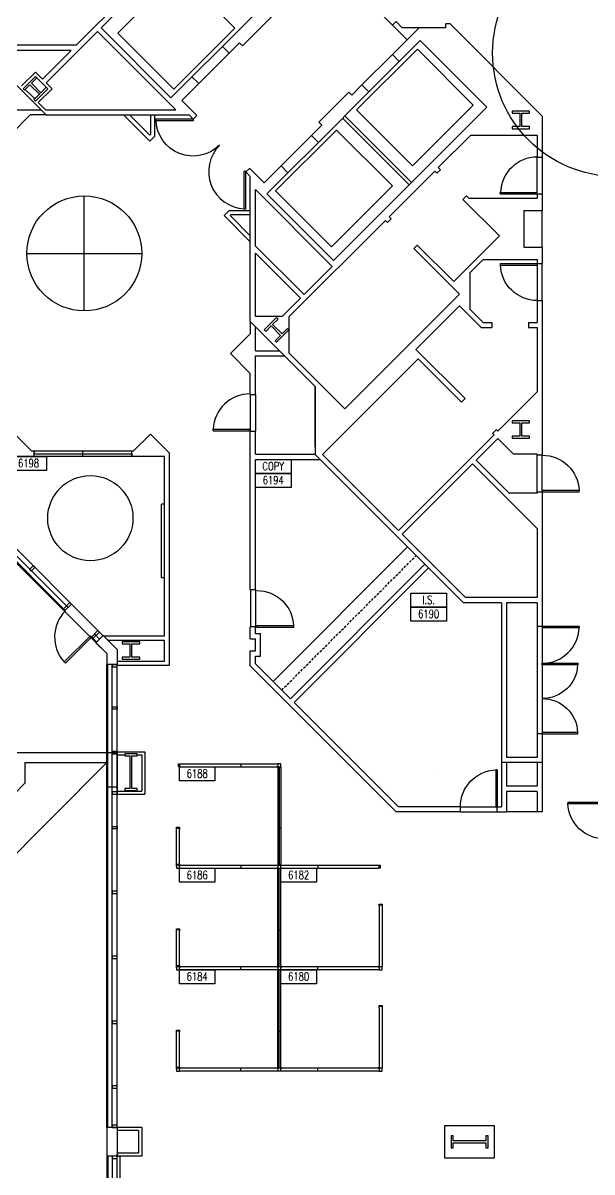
# Model space of a CAD drawing. Header units: millimetres. Extents: x 489553472 to 489553809, y 110504095 to 110504426.
# Drawn here: x 489553679 to 489553734.5, y 110504219.6 to 110504331.7 of the extents above; entities that cross this region are included whole.
import ezdxf
from ezdxf.enums import TextEntityAlignment as Align

# ---------------------------------------------------------------- set-up
doc = ezdxf.new("R2010")
doc.units = ezdxf.units.MM
doc.linetypes.add('HIDDEN', pattern=[0.375, 0.25, -0.125])
for name, color, linetype in [('C-L-NUBER', 30, 'Continuous'), ('E-B-CORE', 30, 'Continuous'), ('E-B-ELEV', 112, 'Continuous'), ('E-B-FURR', 6, 'Continuous'), ('E-B-GLAZ', 72, 'Continuous'), ('E-B-MULL', 8, 'Continuous'), ('E-B-SHEL', 2, 'Continuous'), ('E-C-HEAD', 5, 'Continuous'), ('E-F-CASE', 4, 'Continuous'), ('E-F-DOOR', 3, 'Continuous'), ('E-F-SILL', 8, 'Continuous'), ('E-S-COLM', 8, 'Continuous'), ('IDOORE', 2, 'Continuous'), ('IWALLE', 3, 'Continuous'), ('PANELS_201', 6, 'Continuous'), ('RMNUM', 40, 'Continuous'), ('Y-1', 7, 'Continuous'), ('Y-2', 1, 'Continuous'), ('Z-3', 2, 'Continuous')]:
    doc.layers.add(name, color=color, linetype=linetype)
doc.styles.add('ROMANS', font='romans', dxfattribs={"width": 0.75, "height": 8})

# ---------------------------------------------------------------- blocks, each defined once
blk = doc.blocks.new('DR-36')
for p, q in [((0, 36), (0, 0)), ((0, 36), (1.5, 36)), ((1.5, 36), (1.5, 0)), ((0, 0), (1.5, 0))]:
    blk.add_line(p, q)
blk.add_arc((0, 0), 36, 0, 87.6141)
blk = doc.blocks.new('DOOR')
for p, q in [((23.430248, -26.001126), (23.430248, -62.225809)), ((25.177282, -26.001126), (23.430248, -26.001126)), ((25.177282, -62.225809), (25.177282, -26.001126)), ((23.902282, -62.225809), (25.177282, -62.225809))]:
    blk.add_line(p, q)
blk.add_arc((25.177282, -26.001126), 36.224684, 135, 267.984193)
blk = doc.blocks.new('DR-69P')
for points in [[(1.5, 0), (0, 0), (0, 34.5), (1.5, 34.5)], [(67.5, 0), (69, 0), (69, 34.5), (67.5, 34.5)]]:
    blk.add_lwpolyline(points, close=True)
for centre, start, end in [((0, 0), 0, 87.5104), ((69, 0), 92.4896, 180)]:
    blk.add_arc(centre, 34.5, start, end)
blk = doc.blocks.new('RMNUM')
at = {"layer": 'RMNUM'}
blk.add_lwpolyline([(-16.33354, 6.674702), (18.388073, 6.674702), (18.388073, -6.982766), (-16.33354, -6.982766), (-16.33354, 6.674702)], dxfattribs=at)
at = {"layer": 'RMNUM', "style": 'ROMANS', "width": 0.75}
blk.add_attdef('NUMBER', text='', height=8, dxfattribs=at).set_placement((1.027267, 0.114097), align=Align.MIDDLE_CENTER)

msp = doc.modelspace()

# ---------------------------------------------------------------- linework, layer by layer
msp.add_line((489553718.9670796, 110504258.5023449), (489553718.9670796, 110504258.5023449))
at = {"layer": 'C-L-NUBER'}
msp.add_line((489553637.0485221, 110504209.3123077), (489553687.1561564, 110504259.5370992), dxfattribs=at)
at = {"layer": 'E-B-CORE'}
for p, q in [((489553686.5847367, 110504331.24193), (489553696.5335937, 110504341.1907871)), ((489553684.1727991, 110504329.5370992), (489553693.0666749, 110504338.4309751)), ((489553698.426049, 110504329.4360814), (489553703.3571742, 110504334.3672066)), ((489553700.3794315, 110504329.4802756), (489553703.31298, 110504332.4138241)), ((489553681.2245594, 110504325.8817528), (489553686.2311833, 110504330.8883766)), ((489553686.2311833, 110504330.8883766), (489553693.8824607, 110504323.2370992)), ((489553686.5847367, 110504331.24193), (489553693.4083171, 110504324.4183496)), ((489553715.0233436, 110504328.6407342), (489553717.6197085, 110504331.2370992)), ((489553715.0235799, 110504331.4913934), (489553715.3771333, 110504331.8449468)), ((489553716.4489487, 110504330.0663395), (489553715.0235799, 110504331.4913934)), ((489553715.9852958, 110504331.2370992), (489553715.3771333, 110504331.8449468)), ((489553720.2499852, 110504331.2370992), (489553715.9852958, 110504331.2370992)), ((489553720.2499852, 110504331.2370992), (489553720.2499852, 110504331.6370992)), ((489553720.6499852, 110504331.6370992), (489553720.2499852, 110504331.6370992)), ((489553729.6561564, 110504322.630928), (489553720.6499852, 110504331.6370992)), ((489553699.0978004, 110504328.76433), (489553700.0965887, 110504329.7631183)), ((489553700.0965887, 110504329.7631183), (489553700.3794315, 110504329.4802756)), ((489553715.6950949, 110504327.9689828), (489553717.7436092, 110504330.017497)), ((489553724.2489916, 110504323.5121146), (489553717.7436092, 110504330.017497)), ((489553684.1727991, 110504329.5370992), (489553668.2671736, 110504329.5370992)), ((489553674.9260294, 110504329.0370992), (489553681.2178559, 110504322.7370992)), ((489553683.6727991, 110504329.0370992), (489553675.3872887, 110504329.0370992)), ((489553680.870547, 110504326.2348471), (489553683.6727991, 110504329.0370992)), ((489553698.426049, 110504329.4360814), (489553699.0978004, 110504328.76433)), ((489553715.0233436, 110504328.6407342), (489553715.376897, 110504328.9942876)), ((489553715.6950949, 110504327.9689828), (489553715.0233436, 110504328.6407342)), ((489553680.1802319, 110504326.9260591), (489553678.8379109, 110504325.5819943)), ((489553680.180186, 110504326.926105), (489553680.8714642, 110504326.2339288)), ((489553680.180186, 110504326.5015653), (489553681.3821757, 110504325.299392)), ((489553680.2508967, 110504326.572276), (489553680.2508967, 110504326.572276)), ((489553693.4083171, 110504324.4183496), (489553695.4562005, 110504326.4662329)), ((489553693.4083171, 110504324.4183496), (489553695.4562005, 110504326.4662329)), ((489553695.4562005, 110504326.4662329), (489553696.1279519, 110504325.7944815)), ((489553695.4562005, 110504326.4662329), (489553696.1279519, 110504325.7944815)), ((489553679.1904943, 110504325.2290309), (489553679.8809081, 110504324.5381015)), ((489553681.8063937, 110504325.2991626), (489553680.4618709, 110504323.956384)), ((489553681.2245594, 110504325.8817528), (489553681.8064396, 110504325.2991166)), ((489553694.4839287, 110504324.1504582), (489553696.1279519, 110504325.7944815)), ((489553695.1291636, 110504324.7956932), (489553696.1279519, 110504325.7944815)), ((489553711.0547068, 110504324.6720974), (489553712.053495, 110504325.6708857)), ((489553712.7252465, 110504324.9991343), (489553712.053495, 110504325.6708857)), ((489553679.8809081, 110504324.5381015), (489553680.109327, 110504324.3093859)), ((489553694.4839287, 110504324.1504582), (489553695.9399334, 110504322.6830759)), ((489553707.7941213, 110504320.0680091), (489553712.7252465, 110504324.9991343)), ((489553707.8383155, 110504322.0213916), (489553710.771864, 110504324.9549401)), ((489553711.0547068, 110504324.6720974), (489553710.771864, 110504324.9549401)), ((489553680.4618709, 110504323.956384), (489553681.1802225, 110504323.2370992)), ((489553681.1802225, 110504323.2370992), (489553693.8824607, 110504323.2370992)), ((489553709.2817718, 110504308.5448948), (489553724.2489916, 110504323.5121146)), ((489553681.2178559, 110504322.7370992), (489553695.184111, 110504322.7370992)), ((489553691.3381137, 110504320.1915148), (489553688.7925293, 110504322.7370992)), ((489553691.3381137, 110504320.1915148), (489553688.7925293, 110504322.7370992)), ((489553691.3381137, 110504320.7572002), (489553689.3582147, 110504322.7370992)), ((489553691.4330885, 110504320.852175), (489553691.4330885, 110504322.7370992)), ((489553691.8330885, 110504320.6864895), (489553691.8330885, 110504322.7370992)), ((489553695.184111, 110504322.7370992), (489553695.58638, 110504322.3295225)), ((489553695.58638, 110504322.3295225), (489553695.9399334, 110504322.6830759)), ((489553708.1211582, 110504321.7385488), (489553707.8383155, 110504322.0213916)), ((489553729.6561564, 110504322.630928), (489553729.6561564, 110504318.6318214)), ((489553691.4330885, 110504320.852175), (489553691.3381137, 110504320.7572002)), ((489553691.8330885, 110504320.6864895), (489553691.3381137, 110504320.1915148)), ((489553707.1223699, 110504320.7397605), (489553708.1211582, 110504321.7385488)), ((489553707.7941213, 110504320.0680091), (489553707.1223699, 110504320.7397605)), ((489553719.5053988, 110504317.6132969), (489553722.6695077, 110504320.7774058)), ((489553722.6695077, 110504320.7774058), (489553729.1561564, 110504320.7774058)), ((489553729.1561564, 110504320.7774058), (489553729.1561564, 110504318.6318214)), ((489553729.1561564, 110504318.6318214), (489553729.6561564, 110504318.6318214)), ((489553700.7163589, 110504317.1772784), (489553701.0699123, 110504317.5308318)), ((489553702.5084981, 110504316.1258888), (489553701.0628318, 110504317.540071)), ((489553702.5084981, 110504316.1258888), (489553704.1525214, 110504317.769912)), ((489553703.1537331, 110504316.7711237), (489553704.1525214, 110504317.769912)), ((489553704.8242728, 110504317.0981606), (489553704.1525214, 110504317.769912)), ((489553704.8242728, 110504317.0981606), (489553704.1525214, 110504317.769912)), ((489553719.3639774, 110504317.0476114), (489553719.7175308, 110504317.4011648)), ((489553719.7175308, 110504317.4011648), (489553719.5053988, 110504317.6132969)), ((489553701.1561564, 110504316.7493295), (489553700.7131919, 110504317.182647)), ((489553701.1561564, 110504310.9391575), (489553701.1561564, 110504316.7493295)), ((489553702.7763895, 110504315.0502772), (489553704.8242728, 110504317.0981606)), ((489553702.7763895, 110504315.0502772), (489553704.8242728, 110504317.0981606)), ((489553714.6970727, 110504312.8049708), (489553719.1518454, 110504317.2597435)), ((489553719.3639774, 110504317.0476114), (489553719.1518454, 110504317.2597435)), ((489553701.6561564, 110504309.9479709), (489553701.6561564, 110504315.4628388)), ((489553709.1532876, 110504307.9662729), (489553701.6561564, 110504315.4628388)), ((489553709.2817718, 110504308.5448948), (489553702.7763895, 110504315.0502772)), ((489553721.9095619, 110504314.502027), (489553722.2631153, 110504314.8555804)), ((489553725.478548, 110504310.9330407), (489553721.9095619, 110504314.502027)), ((489553722.4868743, 110504314.6318214), (489553722.2631153, 110504314.8555804)), ((489553722.4868743, 110504314.6318214), (489553729.1561564, 110504314.6318214)), ((489553729.1561564, 110504315.0318214), (489553729.6561564, 110504315.0318214)), ((489553729.1561564, 110504315.0318214), (489553729.1561564, 110504314.6318214)), ((489553729.6561564, 110504315.0318214), (489553729.6561564, 110504313.4318214)), ((489553699.1055467, 110504313.4140313), (489553698.610572, 110504312.9190565)), ((489553701.1561564, 110504310.3734721), (489553698.610572, 110504312.9190565)), ((489553701.1561564, 110504310.3734721), (489553698.610572, 110504312.9190565)), ((489553699.1055467, 110504313.4140313), (489553701.1561564, 110504313.4140313)), ((489553699.2712322, 110504313.0140313), (489553699.1762574, 110504312.9190565)), ((489553701.1561564, 110504310.9391575), (489553699.1762574, 110504312.9190565)), ((489553699.2712322, 110504313.0140313), (489553701.1561564, 110504313.0140313)), ((489553727.8561563, 110504313.4318214), (489553727.8561563, 110504309.8318214)), ((489553727.8561563, 110504313.4318214), (489553729.6561564, 110504313.4318214)), ((489553701.1561564, 110504302.5870992), (489553701.1561564, 110504312.5093962)), ((489553704.9632632, 110504303.0711612), (489553714.3435193, 110504312.4514174)), ((489553714.5556513, 110504312.2392853), (489553714.3435193, 110504312.4514174)), ((489553714.5556513, 110504312.2392853), (489553714.9092047, 110504312.5928387)), ((489553714.9092047, 110504312.5928387), (489553714.6970727, 110504312.8049708)), ((489553725.478548, 110504310.9330407), (489553721.0237753, 110504306.478268)), ((489553701.1561564, 110504309.6823782), (489553701.1561564, 110504310.3734721)), ((489553706.395571, 110504305.2085563), (489553701.6561564, 110504309.9479709)), ((489553717.1012357, 110504309.6937009), (489553717.454789, 110504310.0472543)), ((489553721.5560085, 110504305.2389282), (489553717.1012357, 110504309.6937009)), ((489553721.0237753, 110504306.478268), (489553717.454789, 110504310.0472543)), ((489553727.8561563, 110504309.8318214), (489553729.6561564, 110504309.8318214)), ((489553729.6561564, 110504309.8318214), (489553729.6561564, 110504308.2318214)), ((489553701.1561564, 110504302.5870992), (489553701.1561564, 110504308.9752714)), ((489553706.0420177, 110504304.8550029), (489553701.6561564, 110504309.2408642)), ((489553701.6561564, 110504303.0711612), (489553701.6561564, 110504309.2408642)), ((489553723.8844356, 110504308.6318214), (489553722.6116434, 110504307.3590292)), ((489553723.8844356, 110504308.6318214), (489553729.1561564, 110504308.6318214)), ((489553729.1561564, 110504308.6318214), (489553729.1561564, 110504308.2318214)), ((489553706.395571, 110504305.2085563), (489553709.1532876, 110504307.9662729)), ((489553722.6116434, 110504303.7590292), (489553722.6116434, 110504307.3590292)), ((489553729.1561564, 110504308.2318214), (489553729.6561564, 110504308.2318214)), ((489553710.3837213, 110504294.0666411), (489553721.5560085, 110504305.2389282)), ((489553704.258176, 110504303.0711612), (489553706.0420177, 110504304.8550029)), ((489553717.3133678, 110504299.8649167), (489553721.5560085, 110504304.1075573)), ((489553723.6773288, 110504301.986237), (489553721.5560085, 110504304.1075573)), ((489553729.1561564, 110504304.6318214), (489553729.6561564, 110504304.6318214)), ((489553729.1561564, 110504304.6318214), (489553729.1561564, 110504302.486237)), ((489553729.6561564, 110504304.6318214), (489553729.6561564, 110504289.5370992)), ((489553704.258176, 110504303.0711612), (489553701.6561564, 110504303.0711612)), ((489553704.9632632, 110504299.4870992), (489553704.9632632, 110504303.0711612)), ((489553723.8844356, 110504302.486237), (489553722.6116434, 110504303.7590292)), ((489553707.4845835, 110504296.2586721), (489553701.1561564, 110504302.5870992)), ((489553723.6773288, 110504301.986237), (489553724.720296, 110504301.986237)), ((489553723.8844356, 110504302.486237), (489553724.720296, 110504302.486237)), ((489553724.720296, 110504302.486237), (489553724.720296, 110504301.986237)), ((489553728.320296, 110504302.486237), (489553728.320296, 110504301.986237)), ((489553728.320296, 110504302.486237), (489553729.1561564, 110504302.486237)), ((489553728.320296, 110504301.986237), (489553729.1561564, 110504301.986237)), ((489553729.1561564, 110504301.986237), (489553729.1561564, 110504295.727092)), ((489553710.3837213, 110504294.0666411), (489553704.9632632, 110504299.4870992)), ((489553722.1216938, 110504295.0565905), (489553717.3133678, 110504299.8649167)), ((489553708.1916903, 110504289.6118683), (489553717.5254998, 110504298.9456778)), ((489553721.7681405, 110504294.7030372), (489553717.5254998, 110504298.9456778)), ((489553707.4845835, 110504290.3189751), (489553707.4845835, 110504296.2586721)), ((489553707.4845835, 110504296.2586721), (489553707.4845835, 110504289.6118683)), ((489553721.7681405, 110504294.7030372), (489553722.1216938, 110504295.0565905)), ((489553725.3036743, 110504291.87461), (489553729.1561564, 110504295.727092)), ((489553715.6163115, 110504282.1872471), (489553724.950121, 110504291.5210566)), ((489553724.8086997, 110504291.662478), (489553725.1622531, 110504292.0160314)), ((489553724.950121, 110504291.5210566), (489553724.8086997, 110504291.662478)), ((489553725.3036743, 110504291.87461), (489553725.1622531, 110504292.0160314)), ((489553723.193393, 110504289.0572219), (489553725.3147134, 110504291.1785422)), ((489553725.3147134, 110504291.1785422), (489553726.8561563, 110504289.6370992)), ((489553721.9593527, 110504275.1370992), (489553707.4845835, 110504289.6118683)), ((489553715.6163115, 110504282.1872471), (489553708.1916903, 110504289.6118683)), ((489553729.1561564, 110504289.6370992), (489553726.8561563, 110504289.6370992)), ((489553729.1561564, 110504289.6370992), (489553729.1561564, 110504289.5370992)), ((489553729.6561564, 110504289.5370992), (489553729.1561564, 110504289.5370992)), ((489553715.9698648, 110504281.8336937), (489553722.8398396, 110504288.7036685)), ((489553722.8398396, 110504288.7036685), (489553729.1561564, 110504282.3873517)), ((489553723.193393, 110504289.0572219), (489553726.4135157, 110504285.8370992)), ((489553729.1561564, 110504285.9370992), (489553729.1561564, 110504285.8370992)), ((489553729.6561564, 110504285.9370992), (489553729.1561564, 110504285.9370992)), ((489553729.6561564, 110504285.9370992), (489553729.6561564, 110504272.8370992)), ((489553729.1561564, 110504285.8370992), (489553726.4135157, 110504285.8370992)), ((489553722.1664594, 110504275.6370992), (489553715.9698648, 110504281.8336937)), ((489553729.1561564, 110504282.3873517), (489553729.1561564, 110504275.6370992)), ((489553725.6561564, 110504275.1370992), (489553721.9593527, 110504275.1370992)), ((489553729.1561564, 110504275.6370992), (489553722.1664594, 110504275.6370992)), ((489553725.6561564, 110504275.1370992), (489553725.6561564, 110504259.5370992)), ((489553726.1561564, 110504275.1370992), (489553726.1561564, 110504260.0370992)), ((489553729.1561564, 110504275.1370992), (489553726.1561564, 110504275.1370992)), ((489553729.1561564, 110504275.1370992), (489553729.1561564, 110504272.8370992)), ((489553729.6561564, 110504272.8370992), (489553729.1561564, 110504272.8370992)), ((489553729.1561564, 110504262.3370992), (489553729.1561564, 110504260.0370992)), ((489553729.6561564, 110504262.3370992), (489553729.1561564, 110504262.3370992)), ((489553729.6561564, 110504262.3370992), (489553729.6561564, 110504259.5370992)), ((489553729.6561564, 110504259.5370992), (489553725.6561564, 110504259.5370992)), ((489553729.1561564, 110504260.0370992), (489553726.1561564, 110504260.0370992))]:
    msp.add_line(p, q, dxfattribs=at)
at = {"layer": 'E-B-ELEV'}
for p, q in [((489553710.1536179, 110504322.4275057), (489553716.6590003, 110504315.9221233)), ((489553710.3657499, 110504322.6396377), (489553716.8711323, 110504316.1342553))]:
    msp.add_line(p, q, dxfattribs=at)
for points in [[(489553688.2345105, 110504330.723527), (489553694.1742074, 110504336.6632239), (489553699.6308568, 110504331.2065747), (489553693.6911598, 110504325.2668777)], [(489553716.9777188, 110504317.7726226), (489553711.5210695, 110504323.2292719), (489553717.4607665, 110504329.1689688), (489553722.9174157, 110504323.7123196)], [(489553709.0815669, 110504309.8764707), (489553715.0212638, 110504315.8161676), (489553709.5646146, 110504321.2728169), (489553703.6249176, 110504315.3331199)]]:
    msp.add_lwpolyline(points, close=True, dxfattribs=at)
at = {"layer": 'E-B-FURR'}
for p, q in [((489553678.0867013, 110504323.2447779), (489553680.7108358, 110504323.2447779)), ((489553677.8063452, 110504320.875823), (489553679.6752993, 110504322.7447772)), ((489553681.2101879, 110504322.7447772), (489553679.6752993, 110504322.7447772)), ((489553650.2943745, 110504308.4234052), (489553686.7734189, 110504271.9443608)), ((489553701.1561564, 110504302.5870992), (489553701.1561564, 110504301.3749633)), ((489553701.6561564, 110504299.7286615), (489553701.6561564, 110504302.0870992)), ((489553699.2316806, 110504299.4504876), (489553701.1561564, 110504301.3749633)), ((489553701.1561564, 110504297.5260118), (489553699.2316806, 110504299.4504876)), ((489553701.6561564, 110504299.7286615), (489553704.0145941, 110504299.7286615)), ((489553701.6561564, 110504295.4748685), (489553701.6561564, 110504299.2286615)), ((489553701.6561564, 110504299.2286615), (489553704.5145941, 110504299.2286615)), ((489553701.1561564, 110504295.4748685), (489553701.1561564, 110504297.5260118)), ((489553701.1262568, 110504295.4748685), (489553701.6561564, 110504295.4748685)), ((489553679.8297559, 110504289.9249492), (489553678.1272669, 110504291.6213786)), ((489553679.6421691, 110504290.1118683), (489553678.1272669, 110504291.6213786)), ((489553689.7374297, 110504289.9249492), (489553691.4109578, 110504291.5984773)), ((489553693.2781118, 110504289.7313232), (489553691.4109578, 110504291.5984773)), ((489553701.1262568, 110504291.8748685), (489553701.6561564, 110504291.8748685)), ((489553701.1561564, 110504276.3978022), (489553701.1561564, 110504291.8748685)), ((489553701.6561564, 110504289.6286615), (489553701.6561564, 110504291.8748685)), ((489553692.7781118, 110504289.4249492), (489553677.7781118, 110504289.4249492)), ((489553689.7374297, 110504289.9249492), (489553679.8297559, 110504289.9249492)), ((489553692.7781118, 110504271.8970748), (489553692.7781118, 110504289.4249492)), ((489553693.2781118, 110504269.0391695), (489553693.2781118, 110504289.7313232)), ((489553701.6561564, 110504289.6286615), (489553707.5153354, 110504289.6286615)), ((489553701.6561564, 110504276.3978022), (489553701.6561564, 110504289.1286615)), ((489553701.6561564, 110504289.1286615), (489553707.9677904, 110504289.1286615)), ((489553692.4781117, 110504277.5707764), (489553692.4781117, 110504284.7707764)), ((489553692.7781118, 110504284.7707764), (489553692.4781117, 110504284.7707764)), ((489553705.0728706, 110504265.768211), (489553718.2005558, 110504278.8958961)), ((489553705.426424, 110504265.4146576), (489553718.5541092, 110504278.5423427)), ((489553692.7781118, 110504277.5707764), (489553692.4781117, 110504277.5707764)), ((489553701.6769679, 110504276.3978022), (489553701.1561564, 110504276.3978022)), ((489553701.1561564, 110504271.633935), (489553701.1561564, 110504272.7978022)), ((489553701.6769679, 110504272.7978022), (489553701.1561564, 110504272.7978022)), ((489553701.6561564, 110504272.133935), (489553701.6561564, 110504272.7978022)), ((489553686.8504153, 110504271.8970748), (489553692.7781118, 110504271.8970748)), ((489553687.2501458, 110504271.4970748), (489553692.7781118, 110504271.4970748)), ((489553692.7781118, 110504269.4391695), (489553692.7781118, 110504271.4970748)), ((489553701.1442943, 110504271.633935), (489553701.6561564, 110504271.633935)), ((489553701.6561564, 110504272.133935), (489553702.1561564, 110504272.133935)), ((489553701.6561564, 110504270.433935), (489553701.6561564, 110504271.633935)), ((489553702.1561564, 110504269.933935), (489553702.1561564, 110504272.133935)), ((489553701.1442943, 110504270.433935), (489553701.6561564, 110504270.433935)), ((489553701.1561564, 110504268.9788743), (489553701.1561564, 110504270.433935)), ((489553688.1561564, 110504269.4391695), (489553692.7781118, 110504269.4391695)), ((489553701.6561564, 110504269.1859811), (489553701.6561564, 110504269.933935)), ((489553701.6561564, 110504269.933935), (489553702.1561564, 110504269.933935)), ((489553705.0728706, 110504265.768211), (489553701.6561564, 110504269.1849252)), ((489553688.1561564, 110504269.0391695), (489553693.2781118, 110504269.0391695)), ((489553688.1561564, 110504223.9370992), (489553688.1561564, 110504268.8735)), ((489553715.3968756, 110504254.7370992), (489553701.1561564, 110504268.9778184)), ((489553715.6039824, 110504255.2370992), (489553705.426424, 110504265.4146576)), ((489553688.1561564, 110504260.6075348), (489553690.8561563, 110504260.6075348)), ((489553688.1561564, 110504260.6075348), (489553688.1561564, 110504260.3075348)), ((489553688.1561564, 110504260.3075348), (489553688.9061564, 110504260.3075348)), ((489553690.1061563, 110504260.3075348), (489553690.5561564, 110504260.3075348)), ((489553690.5561564, 110504260.3075348), (489553690.5561564, 110504256.7666636)), ((489553690.8561563, 110504260.6075348), (489553690.8561563, 110504256.4666636)), ((489553725.6561564, 110504259.5370992), (489553725.6561564, 110504255.2370992)), ((489553726.1561564, 110504259.5370992), (489553726.1561564, 110504257.2370992)), ((489553729.1561564, 110504259.5370992), (489553729.1561564, 110504257.2370992)), ((489553729.6561564, 110504259.5370992), (489553729.6561564, 110504254.7370992)), ((489553688.1561564, 110504256.7666636), (489553690.5561564, 110504256.7666636)), ((489553688.1561564, 110504256.7666636), (489553688.1561564, 110504256.4666636)), ((489553729.1561564, 110504257.2370992), (489553726.1561564, 110504257.2370992)), ((489553688.1561564, 110504256.4666636), (489553690.8561563, 110504256.4666636)), ((489553729.1561564, 110504256.7370992), (489553726.1561564, 110504256.7370992)), ((489553726.1561564, 110504256.7370992), (489553726.1561564, 110504254.7370992)), ((489553729.1561564, 110504256.7370992), (489553729.1561564, 110504254.7370992)), ((489553721.6561564, 110504254.7370992), (489553715.3968756, 110504254.7370992)), ((489553721.6561564, 110504255.2370992), (489553715.6039824, 110504255.2370992)), ((489553721.6561564, 110504254.7370992), (489553721.6561564, 110504255.2370992)), ((489553725.2561564, 110504255.2370992), (489553725.6561564, 110504255.2370992)), ((489553725.2561564, 110504254.7370992), (489553725.2561564, 110504255.2370992)), ((489553725.2561564, 110504254.7370992), (489553726.1561564, 110504254.7370992)), ((489553729.6561564, 110504254.7370992), (489553729.1561564, 110504254.7370992)), ((489553690.5561564, 110504223.9370992), (489553688.1561564, 110504223.9370992)), ((489553690.2561564, 110504223.6370992), (489553688.1561564, 110504223.6370992)), ((489553690.2561564, 110504223.6370992), (489553690.2561564, 110504221.4370992)), ((489553690.5561564, 110504223.9370992), (489553690.5561564, 110504221.1370992)), ((489553690.2561564, 110504221.4370992), (489553688.1561564, 110504221.4370992)), ((489553690.5561564, 110504221.1370992), (489553688.1561564, 110504221.1370992))]:
    msp.add_line(p, q, dxfattribs=at)
msp.add_lwpolyline([(489553724.9561564, 110504224.1370992), (489553724.9561564, 110504220.9370992), (489553720.1561564, 110504220.9370992), (489553720.1561564, 110504224.1370992)], close=True, dxfattribs=at)
at = {"layer": 'E-B-GLAZ'}
for p, q in [((489553683.3733665, 110504274.6630349), (489553652.9909255, 110504305.0454758)), ((489553683.0193592, 110504274.3099354), (489553652.6376558, 110504304.6916388)), ((489553683.0901606, 110504274.3805553), (489553652.7083097, 110504304.7624062)), ((489553684.8183349, 110504289.4249492), (489553684.8183349, 110504289.9249492)), ((489553683.5430267, 110504275.174753), (489553682.8310882, 110504274.4616713)), ((489553683.7021304, 110504275.0156493), (489553682.9895759, 110504274.3031835)), ((489553686.2805275, 110504272.4372522), (489553685.573988, 110504271.7295781)), ((489553687.1561564, 110504270.1731382), (489553685.5884082, 110504271.7408863)), ((489553686.1584831, 110504271.3122328), (489553685.6592097, 110504271.8115062)), ((489553686.4396265, 110504272.2781532), (489553685.7324756, 110504271.5710904)), ((489553686.4400774, 110504271.596324), (489553685.9424155, 110504272.0939858)), ((489553687.1561564, 110504223.9370992), (489553687.1561564, 110504269.1006529)), ((489553687.2561564, 110504223.9370992), (489553687.2561564, 110504269.1006529)), ((489553687.6561564, 110504223.9370992), (489553687.6561564, 110504269.1006529)), ((489553687.1561564, 110504221.1370992), (489553687.1561564, 110504211.5370992)), ((489553687.2561564, 110504221.1370992), (489553687.2561564, 110504211.5370992)), ((489553687.6561564, 110504221.1370992), (489553687.6561564, 110504211.5370992))]:
    msp.add_line(p, q, dxfattribs=at)
msp.add_lwpolyline([(489553680.06022, 110504289.4322329), (489553680.06022, 110504289.9322329), (489553680.06022, 110504289.6683682), (489553689.5764499, 110504289.6683682), (489553689.5764499, 110504289.4322329), (489553689.5764499, 110504289.9322329)], dxfattribs=at)
at = {"layer": 'E-B-MULL'}
for points in [[(489553679.6124265, 110504278.3977808), (489553679.9659799, 110504278.7513342), (489553680.1250789, 110504278.5922352), (489553679.7715255, 110504278.2386818)], [(489553687.6561564, 110504268.8735), (489553688.1561564, 110504268.8735), (489553688.1561564, 110504269.0985), (489553687.6561564, 110504269.0985)], [(489553687.6561564, 110504264.9952084), (489553688.1561564, 110504264.9952084), (489553688.1561564, 110504264.7702084), (489553687.6561564, 110504264.7702084)], [(489553687.6561564, 110504260.3851451), (489553688.1561564, 110504260.3851451), (489553688.1561564, 110504260.6101451), (489553687.6561564, 110504260.6101451)], [(489553687.6561564, 110504256.4751774), (489553688.1561564, 110504256.4751774), (489553688.1561564, 110504256.7001774), (489553687.6561564, 110504256.7001774)], [(489553687.6561564, 110504253.3120992), (489553688.1561564, 110504253.3120992), (489553688.1561564, 110504253.0870992), (489553687.6561564, 110504253.0870992)], [(489553687.6561564, 110504246.7558492), (489553688.1561564, 110504246.7558492), (489553688.1561564, 110504246.9808492), (489553687.6561564, 110504246.9808492)], [(489553687.6561564, 110504240.4245992), (489553688.1561564, 110504240.4245992), (489553688.1561564, 110504240.6495992), (489553687.6561564, 110504240.6495992)], [(489553687.6561564, 110504234.0933492), (489553688.1561564, 110504234.0933492), (489553688.1561564, 110504234.3183492), (489553687.6561564, 110504234.3183492)], [(489553687.6561564, 110504227.7620992), (489553688.1561564, 110504227.7620992), (489553688.1561564, 110504227.9870992), (489553687.6561564, 110504227.9870992)], [(489553687.6561564, 110504223.9370992), (489553688.1561564, 110504223.9370992), (489553688.1561564, 110504224.1620992), (489553687.6561564, 110504224.1620992)], [(489553687.6561564, 110504220.9120992), (489553688.1561564, 110504220.9120992), (489553688.1561564, 110504221.1370992), (489553687.6561564, 110504221.1370992)]]:
    msp.add_lwpolyline(points, close=True, dxfattribs=at)
at = {"layer": 'E-B-SHEL'}
for p, q in [((489553686.7940714, 110504271.9534568), (489553686.0880845, 110504271.24121)), ((489553686.7940714, 110504271.9534568), (489553688.1561564, 110504270.5904529)), ((489553686.0900846, 110504271.2432278), (489553687.1561564, 110504270.1764369)), ((489553688.1561564, 110504270.5904529), (489553688.1561564, 110504269.1006529)), ((489553687.1561564, 110504270.1764369), (489553687.1561564, 110504269.1006529)), ((489553688.1561564, 110504269.1006529), (489553687.1561564, 110504269.1006529)), ((489553676.1561564, 110504260.5370992), (489553688.1561564, 110504260.5370992)), ((489553688.1561564, 110504260.2469403), (489553688.1561564, 110504256.8469403)), ((489553679.1561564, 110504259.5370992), (489553687.1561564, 110504259.5370992)), ((489553679.1561564, 110504259.5370992), (489553679.1561564, 110504257.5370992)), ((489553687.1561564, 110504259.5370992), (489553687.1561564, 110504257.1370992)), ((489553679.1561564, 110504257.5370992), (489553678.1561564, 110504256.5370992)), ((489553688.1561564, 110504257.1370992), (489553687.1561564, 110504257.1370992)), ((489553687.1561564, 110504223.9370992), (489553687.1561564, 110504221.1370992)), ((489553688.1561564, 110504223.9370992), (489553687.1561564, 110504223.9370992)), ((489553688.1561564, 110504223.9370992), (489553688.1561564, 110504221.1370992)), ((489553688.1561564, 110504221.1370992), (489553687.1561564, 110504221.1370992))]:
    msp.add_line(p, q, dxfattribs=at)
at = {"layer": 'E-C-HEAD'}
for p, q in [((489553715.0239159, 110504331.4910566), (489553709.8500843, 110504336.6655182)), ((489553698.426049, 110504329.4360814), (489553695.4562005, 110504326.4662329)), ((489553699.0978004, 110504328.76433), (489553696.1279519, 110504325.7944815)), ((489553715.0233436, 110504328.6407342), (489553712.053495, 110504325.6708857)), ((489553715.6950949, 110504327.9689828), (489553712.7252465, 110504324.9991343)), ((489553704.1525214, 110504317.769912), (489553707.1223699, 110504320.7397605)), ((489553704.8242728, 110504317.0981606), (489553707.7941213, 110504320.0680091)), ((489553729.1561564, 110504315.0318214), (489553729.1561564, 110504318.6318214)), ((489553729.6561564, 110504318.6318214), (489553729.6561564, 110504315.0318214)), ((489553729.6561564, 110504309.8318214), (489553729.6561564, 110504313.4318214)), ((489553649.5462193, 110504307.7953711), (489553686.0252637, 110504271.3163267)), ((489553729.1561564, 110504308.2318214), (489553729.1561564, 110504304.6318214)), ((489553729.6561564, 110504304.6318214), (489553729.6561564, 110504308.2318214)), ((489553701.154965, 110504295.4747028), (489553701.1561564, 110504291.874703)), ((489553701.654965, 110504295.4748683), (489553701.6561564, 110504291.8748685)), ((489553729.1561564, 110504285.9370992), (489553729.1561564, 110504289.5370992)), ((489553729.6561564, 110504285.9370992), (489553729.6561564, 110504289.5370992)), ((489553701.1617353, 110504276.4177521), (489553701.1629267, 110504272.8177523)), ((489553701.6617353, 110504276.4179176), (489553701.6629267, 110504272.8179178)), ((489553729.1561564, 110504272.8370992), (489553729.1561564, 110504262.3370992)), ((489553729.6561564, 110504272.8370992), (489553729.6561564, 110504262.3370992)), ((489553721.6561564, 110504255.2370992), (489553725.2561564, 110504255.2370992)), ((489553721.6561564, 110504254.7370992), (489553725.2561564, 110504254.7370992)), ((489553729.1561564, 110504254.7370992), (489553726.1561564, 110504254.7370992)), ((489553688.1561564, 110504211.5370992), (489553688.1561564, 110504221.3780002))]:
    msp.add_line(p, q, dxfattribs=at)
at = {"layer": 'E-F-CASE'}
msp.add_line((489553703.3827068, 110504267.4721597), (489553716.5034995, 110504280.5929524), dxfattribs=at)
at = {"layer": 'E-F-CASE', "linetype": 'HIDDEN'}
msp.add_line((489553704.2312349, 110504266.6236316), (489553717.3520276, 110504279.7444242), dxfattribs=at)
at = {"layer": 'E-F-SILL'}
for points in [[(489553688.1561564, 110504211.5370992), (489553688.4561564, 110504211.5370992), (489553688.4561564, 110504221.1370992), (489553688.4561564, 110504221.1370992)], [(489553688.1561564, 110504221.1370992), (489553688.1561564, 110504221.1370992), (489553688.4561564, 110504221.1370992), (489553688.4561564, 110504221.1370992)]]:
    msp.add_lwpolyline(points, dxfattribs=at)
at = {"layer": 'E-S-COLM'}
for p, q in [((489553680.6398054, 110504324.8398644), (489553680.1089828, 110504324.3097305)), ((489553680.2508967, 110504324.1681129), (489553680.2506564, 110504324.1678729))]:
    msp.add_line(p, q, dxfattribs=at)
for points in [[(489553679.1195258, 110504325.1580624), (489553678.9781045, 110504325.2994838), (489553680.180186, 110504326.5015653), (489553680.3216074, 110504326.3601439), (489553679.7912773, 110504325.8298139), (489553680.7105161, 110504324.910575), (489553681.2408462, 110504325.4409051), (489553681.3822675, 110504325.2994838), (489553680.180186, 110504324.0974022), (489553680.0387646, 110504324.2388236), (489553680.5690947, 110504324.7691537), (489553679.6498559, 110504325.6883925)], [(489553728.4111352, 110504322.9028968), (489553728.4111352, 110504323.1028968), (489553726.7111351, 110504323.1028968), (489553726.7111351, 110504322.9028968), (489553727.4611351, 110504322.9028968), (489553727.4611351, 110504321.6028968), (489553726.7111351, 110504321.6028968), (489553726.7111351, 110504321.4028968), (489553728.4111352, 110504321.4028968), (489553728.4111352, 110504321.6028968), (489553727.6611352, 110504321.6028968), (489553727.6611352, 110504322.9028968)], [(489553703.5771196, 110504300.7004686), (489553703.718541, 110504300.5590473), (489553704.9206225, 110504301.7611288), (489553704.7792011, 110504301.9025502), (489553704.2488711, 110504301.3722201), (489553703.3296322, 110504302.2914589), (489553703.8599623, 110504302.821789), (489553703.718541, 110504302.9632103), (489553702.5164593, 110504301.7611288), (489553702.6578808, 110504301.6197074), (489553703.1882108, 110504302.1500375), (489553704.1074497, 110504301.2307987)], [(489553728.4111352, 110504292.7027261), (489553728.4111352, 110504292.9027261), (489553726.7111351, 110504292.9027261), (489553726.7111351, 110504292.7027261), (489553727.4611351, 110504292.7027261), (489553727.4611351, 110504291.4027261), (489553726.7111351, 110504291.4027261), (489553726.7111351, 110504291.2027261), (489553728.4111352, 110504291.2027261), (489553728.4111352, 110504291.4027261), (489553727.6611352, 110504291.4027261), (489553727.6611352, 110504292.7027261)], [(489553690.3561563, 110504271.119956), (489553690.3561563, 110504271.319956), (489553688.6561564, 110504271.319956), (489553688.6561564, 110504271.119956), (489553689.4061564, 110504271.119956), (489553689.4061564, 110504269.819956), (489553688.6561564, 110504269.819956), (489553688.6561564, 110504269.619956), (489553690.3561563, 110504269.619956), (489553690.3561563, 110504269.819956), (489553689.6061563, 110504269.819956), (489553689.6061563, 110504271.119956)], [(489553690.1061563, 110504260.2075348), (489553690.1061563, 110504260.4075348), (489553688.9061564, 110504260.4075348), (489553688.9061564, 110504260.2075348), (489553689.4061564, 110504260.2075348), (489553689.4061564, 110504257.0075348), (489553688.9061564, 110504257.0075348), (489553688.9061564, 110504256.8075348), (489553690.1061563, 110504256.8075348), (489553690.1061563, 110504257.0075348), (489553689.6061563, 110504257.0075348), (489553689.6061563, 110504260.2075348)], [(489553724.1561564, 110504221.9370992), (489553724.3561563, 110504221.9370992), (489553724.3561563, 110504223.1370992), (489553724.1561564, 110504223.1370992), (489553724.1561564, 110504222.6370992), (489553720.9561564, 110504222.6370992), (489553720.9561564, 110504223.1370992), (489553720.7561564, 110504223.1370992), (489553720.7561564, 110504221.9370992), (489553720.9561564, 110504221.9370992), (489553720.9561564, 110504222.4370992), (489553724.1561564, 110504222.4370992)]]:
    msp.add_lwpolyline(points, close=True, dxfattribs=at)
at = {"layer": 'IWALLE'}
for p, q in [((489553729.6561564, 110504322.630928), (489553720.6499852, 110504331.6370992)), ((489553682.0747312, 110504323.2370992), (489553690.3677605, 110504323.2370992))]:
    msp.add_line(p, q, dxfattribs=at)
at = {"layer": 'PANELS_201', "linetype": 'Continuous'}
for p, q in [((489553694.2353896, 110504249.5275325), (489553693.9353896, 110504249.5275325)), ((489553694.2353896, 110504239.6275325), (489553693.9353896, 110504239.6275325)), ((489553694.2353896, 110504229.7275325), (489553693.9353896, 110504229.7275325))]:
    msp.add_line(p, q, dxfattribs=at)
for points in [[(489553694.3353896, 110504259.1275325), (489553694.2353896, 110504259.1275325), (489553694.1353896, 110504259.1275325), (489553694.1353896, 110504259.4275325), (489553694.3353896, 110504259.4275325)], [(489553694.2353896, 110504259.4275325), (489553694.2353896, 110504259.1275325)], [(489553694.3353896, 110504259.4275325), (489553700.1353896, 110504259.4275325)], [(489553694.3353896, 110504259.1275325), (489553700.1353896, 110504259.1275325)], [(489553700.1353896, 110504259.4275325), (489553700.3353896, 110504259.4275325)], [(489553700.1353896, 110504259.1275325), (489553700.3353896, 110504259.1275325)], [(489553700.2353896, 110504259.4275325), (489553700.2353896, 110504259.1275325)], [(489553700.3353896, 110504259.4275325), (489553703.7353896, 110504259.4275325)], [(489553700.3353896, 110504259.1275325), (489553703.7353896, 110504259.1275325)], [(489553703.7353896, 110504259.4275325), (489553703.8353896, 110504259.4275325), (489553703.8353896, 110504259.1275325), (489553703.7353896, 110504259.1275325)], [(489553704.1353896, 110504259.1275325), (489553704.1353896, 110504259.4275325), (489553703.8353896, 110504259.4275325)], [(489553703.8353896, 110504259.0275325), (489553703.8353896, 110504259.1275325), (489553704.1353896, 110504259.1275325), (489553704.1353896, 110504259.0275325)], [(489553703.8353896, 110504259.0275325), (489553703.8353896, 110504253.2275325)], [(489553703.9853896, 110504259.1275325), (489553703.9853896, 110504253.1275325)], [(489553704.1353896, 110504259.0275325), (489553704.1353896, 110504253.2275325)], [(489553693.9353896, 110504253.0275323), (489553693.9353896, 110504253.1275323), (489553693.9353896, 110504253.2275323), (489553694.2353896, 110504253.2275323), (489553694.2353896, 110504253.0275323)], [(489553694.2353896, 110504253.1275323), (489553693.9353896, 110504253.1275323)], [(489553693.9353896, 110504249.6275325), (489553693.9353896, 110504253.0275323)], [(489553694.2353896, 110504249.6275325), (489553694.2353896, 110504253.0275323)], [(489553703.8353896, 110504253.2275325), (489553703.8353896, 110504253.0275325)], [(489553704.1353896, 110504253.1275325), (489553703.8353896, 110504253.1275325)], [(489553703.8353896, 110504253.0275325), (489553703.8353896, 110504249.6275325)], [(489553703.9853896, 110504253.1275325), (489553703.9853896, 110504249.5275325)], [(489553704.1353896, 110504253.2275325), (489553704.1353896, 110504253.0275325)], [(489553704.1353896, 110504253.0275325), (489553704.1353896, 110504249.6275325)], [(489553693.9353896, 110504249.4275325), (489553693.9353896, 110504249.5275325), (489553693.9353896, 110504249.6275325), (489553694.2353896, 110504249.6275325), (489553694.2353896, 110504249.4275325)], [(489553694.2353896, 110504249.6275325), (489553694.2353896, 110504249.5275325), (489553693.9353896, 110504249.5275325), (489553693.9353896, 110504249.6275325)], [(489553693.9353896, 110504249.5275325), (489553693.9353896, 110504249.2275325), (489553694.2353896, 110504249.2275325)], [(489553694.3353896, 110504249.2275325), (489553694.2353896, 110504249.2275325), (489553694.2353896, 110504249.5275325), (489553694.3353896, 110504249.5275325)], [(489553694.3353896, 110504249.5275325), (489553700.1353896, 110504249.5275325)], [(489553694.3353896, 110504249.2275325), (489553700.1353896, 110504249.2275325)], [(489553700.1353896, 110504249.5275325), (489553700.3353896, 110504249.5275325)], [(489553700.1353896, 110504249.2275325), (489553700.3353896, 110504249.2275325)], [(489553700.2353896, 110504249.5275325), (489553700.2353896, 110504249.2275325)], [(489553700.3353896, 110504249.5275325), (489553703.7353896, 110504249.5275325)], [(489553700.3353896, 110504249.2275325), (489553703.7353896, 110504249.2275325)], [(489553703.7353896, 110504249.5275325), (489553703.8353896, 110504249.5275325), (489553703.8353896, 110504249.2275325), (489553703.7353896, 110504249.2275325)], [(489553703.8353896, 110504249.6275325), (489553703.8353896, 110504249.5275325), (489553704.1353896, 110504249.5275325), (489553704.1353896, 110504249.6275325)], [(489553703.8353896, 110504249.1275325), (489553703.8353896, 110504249.2275325), (489553704.1353896, 110504249.2275325), (489553704.1353896, 110504249.1275325)], [(489553703.8353896, 110504243.3275325), (489553703.8353896, 110504249.1275325)], [(489553703.9853896, 110504243.2275325), (489553703.9853896, 110504249.2275325)], [(489553704.2353896, 110504249.2275325), (489553704.1353896, 110504249.2275325), (489553704.1353896, 110504249.5275325), (489553704.2353896, 110504249.5275325)], [(489553704.1353896, 110504243.3275325), (489553704.1353896, 110504249.1275325)], [(489553704.2353896, 110504249.5275325), (489553707.6353896, 110504249.5275325)], [(489553704.2353896, 110504249.2275325), (489553707.6353896, 110504249.2275325)], [(489553707.6353896, 110504249.5275325), (489553707.8353896, 110504249.5275325)], [(489553707.6353896, 110504249.2275325), (489553707.8353896, 110504249.2275325)], [(489553707.7353896, 110504249.5275325), (489553707.7353896, 110504249.2275325)], [(489553707.8353896, 110504249.5275325), (489553713.6353896, 110504249.5275325)], [(489553707.8353896, 110504249.2275325), (489553713.6353896, 110504249.2275325)], [(489553713.6353896, 110504249.5275325), (489553713.7353896, 110504249.5275325), (489553713.8353896, 110504249.5275325), (489553713.8353896, 110504249.2275325), (489553713.6353896, 110504249.2275325)], [(489553713.7353896, 110504249.2275325), (489553713.7353896, 110504249.5275325)], [(489553713.7353896, 110504245.5275325), (489553713.7353896, 110504245.6275325), (489553713.7353896, 110504245.7275325), (489553714.0353895, 110504245.7275325), (489553714.0353895, 110504245.5275325)], [(489553714.0353895, 110504245.6275325), (489553713.7353896, 110504245.6275325)], [(489553713.7353896, 110504245.5275325), (489553713.7353896, 110504239.7275325)], [(489553714.0353895, 110504245.5275325), (489553714.0353895, 110504239.7275325)], [(489553693.9353896, 110504243.1275323), (489553693.9353896, 110504243.2275323), (489553693.9353896, 110504243.3275323), (489553694.2353896, 110504243.3275323), (489553694.2353896, 110504243.1275323)], [(489553703.8353896, 110504243.1275325), (489553703.8353896, 110504243.3275325)], [(489553704.1353896, 110504243.1275325), (489553704.1353896, 110504243.3275325)], [(489553694.2353896, 110504243.2275323), (489553693.9353896, 110504243.2275323)], [(489553693.9353896, 110504239.7275325), (489553693.9353896, 110504243.1275323)], [(489553694.2353896, 110504239.7275325), (489553694.2353896, 110504243.1275323)], [(489553703.8353896, 110504243.2275325), (489553704.1353896, 110504243.2275325)], [(489553703.8353896, 110504239.7275325), (489553703.8353896, 110504243.1275325)], [(489553703.9853896, 110504239.6275325), (489553703.9853896, 110504243.2275325)], [(489553704.1353896, 110504239.7275325), (489553704.1353896, 110504243.1275325)], [(489553694.2353896, 110504239.7275325), (489553694.2353896, 110504239.6275325), (489553693.9353896, 110504239.6275325), (489553693.9353896, 110504239.7275325)], [(489553693.9353896, 110504239.5275325), (489553693.9353896, 110504239.6275325), (489553693.9353896, 110504239.7275325), (489553694.2353896, 110504239.7275325), (489553694.2353896, 110504239.5275325)], [(489553693.9353896, 110504239.6275325), (489553693.9353896, 110504239.3275325), (489553694.2353896, 110504239.3275325)], [(489553694.3353896, 110504239.3275325), (489553694.2353896, 110504239.3275325), (489553694.2353896, 110504239.6275325), (489553694.3353896, 110504239.6275325)], [(489553700.1353896, 110504239.6275325), (489553694.3353896, 110504239.6275325)], [(489553700.1353896, 110504239.3275325), (489553694.3353896, 110504239.3275325)], [(489553700.3353896, 110504239.6275325), (489553700.1353896, 110504239.6275325)], [(489553700.3353896, 110504239.3275325), (489553700.1353896, 110504239.3275325)], [(489553700.2353896, 110504239.3275325), (489553700.2353896, 110504239.6275325)], [(489553703.7353896, 110504239.6275325), (489553700.3353896, 110504239.6275325)], [(489553703.7353896, 110504239.3275325), (489553700.3353896, 110504239.3275325)], [(489553703.7353896, 110504239.6275325), (489553703.8353896, 110504239.6275325), (489553703.8353896, 110504239.3275325), (489553703.7353896, 110504239.3275325)], [(489553704.1353896, 110504239.7275325), (489553704.1353896, 110504239.6275325), (489553703.8353896, 110504239.6275325), (489553703.8353896, 110504239.7275325)], [(489553704.1353896, 110504239.2275325), (489553704.1353896, 110504239.3275325), (489553703.8353896, 110504239.3275325), (489553703.8353896, 110504239.2275325)], [(489553703.8353896, 110504233.4275325), (489553703.8353896, 110504239.2275325)], [(489553703.9853896, 110504233.3275325), (489553703.9853896, 110504239.3275325)], [(489553704.2353896, 110504239.3275325), (489553704.1353896, 110504239.3275325), (489553704.1353896, 110504239.6275325), (489553704.2353896, 110504239.6275325)], [(489553704.1353896, 110504233.4275325), (489553704.1353896, 110504239.2275325)], [(489553707.6353896, 110504239.6275325), (489553704.2353896, 110504239.6275325)], [(489553707.6353896, 110504239.3275325), (489553704.2353896, 110504239.3275325)], [(489553707.8353896, 110504239.6275325), (489553707.6353896, 110504239.6275325)], [(489553707.8353896, 110504239.3275325), (489553707.6353896, 110504239.3275325)], [(489553707.7353896, 110504239.3275325), (489553707.7353896, 110504239.6275325)], [(489553713.6353896, 110504239.6275325), (489553707.8353896, 110504239.6275325)], [(489553713.6353896, 110504239.3275325), (489553707.8353896, 110504239.3275325)], [(489553713.6353896, 110504239.6275325), (489553713.7353896, 110504239.6275325), (489553713.7353896, 110504239.3275325), (489553713.6353896, 110504239.3275325)], [(489553714.0353895, 110504239.7275325), (489553714.0353895, 110504239.6275325), (489553713.7353896, 110504239.6275325), (489553713.7353896, 110504239.7275325)], [(489553713.7353896, 110504239.3275325), (489553714.0353895, 110504239.3275325), (489553714.0353895, 110504239.6275325)], [(489553713.7353896, 110504235.6275325), (489553713.7353896, 110504235.7275325), (489553713.7353896, 110504235.8275325), (489553714.0353895, 110504235.8275325), (489553714.0353895, 110504235.6275325)], [(489553714.0353895, 110504235.7275325), (489553713.7353896, 110504235.7275325)], [(489553713.7353896, 110504235.6275325), (489553713.7353896, 110504229.8275325)], [(489553714.0353895, 110504235.6275325), (489553714.0353895, 110504229.8275325)], [(489553693.9353896, 110504233.2275323), (489553693.9353896, 110504233.3275323), (489553693.9353896, 110504233.4275323), (489553694.2353896, 110504233.4275323), (489553694.2353896, 110504233.2275323)], [(489553694.2353896, 110504233.3275323), (489553693.9353896, 110504233.3275323)], [(489553693.9353896, 110504229.8275325), (489553693.9353896, 110504233.2275323)], [(489553694.2353896, 110504229.8275325), (489553694.2353896, 110504233.2275323)], [(489553703.8353896, 110504233.2275325), (489553703.8353896, 110504233.4275325)], [(489553703.8353896, 110504233.3275325), (489553704.1353896, 110504233.3275325)], [(489553703.8353896, 110504229.8275325), (489553703.8353896, 110504233.2275325)], [(489553703.9853896, 110504229.7275325), (489553703.9853896, 110504233.3275325)], [(489553704.1353896, 110504233.2275325), (489553704.1353896, 110504233.4275325)], [(489553704.1353896, 110504229.8275325), (489553704.1353896, 110504233.2275325)], [(489553694.2353896, 110504229.8275325), (489553694.2353896, 110504229.7275325), (489553693.9353896, 110504229.7275325), (489553693.9353896, 110504229.8275325)], [(489553693.9353896, 110504229.6275325), (489553693.9353896, 110504229.7275325), (489553693.9353896, 110504229.8275325), (489553694.2353896, 110504229.8275325), (489553694.2353896, 110504229.6275325)], [(489553693.9353896, 110504229.7275325), (489553693.9353896, 110504229.4275325), (489553694.2353896, 110504229.4275325)], [(489553694.3353896, 110504229.4275325), (489553694.2353896, 110504229.4275325), (489553694.2353896, 110504229.7275325), (489553694.3353896, 110504229.7275325)], [(489553700.1353896, 110504229.7275325), (489553694.3353896, 110504229.7275325)], [(489553700.1353896, 110504229.4275325), (489553694.3353896, 110504229.4275325)], [(489553700.3353896, 110504229.7275325), (489553700.1353896, 110504229.7275325)], [(489553700.3353896, 110504229.4275325), (489553700.1353896, 110504229.4275325)], [(489553700.2353896, 110504229.4275325), (489553700.2353896, 110504229.7275325)], [(489553703.7353896, 110504229.7275325), (489553700.3353896, 110504229.7275325)], [(489553703.7353896, 110504229.4275325), (489553700.3353896, 110504229.4275325)], [(489553703.7353896, 110504229.7275325), (489553703.8353896, 110504229.7275325), (489553703.8353896, 110504229.4275325), (489553703.7353896, 110504229.4275325)], [(489553704.1353896, 110504229.8275325), (489553704.1353896, 110504229.7275325), (489553703.8353896, 110504229.7275325), (489553703.8353896, 110504229.8275325)], [(489553704.1353896, 110504229.4275325), (489553703.8353896, 110504229.4275325)], [(489553704.2353896, 110504229.4275325), (489553704.1353896, 110504229.4275325), (489553704.1353896, 110504229.7275325), (489553704.2353896, 110504229.7275325)], [(489553707.6353896, 110504229.7275325), (489553704.2353896, 110504229.7275325)], [(489553707.6353896, 110504229.4275325), (489553704.2353896, 110504229.4275325)], [(489553707.8353896, 110504229.7275325), (489553707.6353896, 110504229.7275325)], [(489553707.8353896, 110504229.4275325), (489553707.6353896, 110504229.4275325)], [(489553707.7353896, 110504229.4275325), (489553707.7353896, 110504229.7275325)], [(489553713.6353896, 110504229.7275325), (489553707.8353896, 110504229.7275325)], [(489553713.6353896, 110504229.4275325), (489553707.8353896, 110504229.4275325)], [(489553713.6353896, 110504229.7275325), (489553713.7353896, 110504229.7275325), (489553713.7353896, 110504229.4275325), (489553713.6353896, 110504229.4275325)], [(489553714.0353895, 110504229.8275325), (489553714.0353895, 110504229.7275325), (489553713.7353896, 110504229.7275325), (489553713.7353896, 110504229.8275325)], [(489553713.7353896, 110504229.4275325), (489553714.0353895, 110504229.4275325), (489553714.0353895, 110504229.7275325)]]:
    msp.add_lwpolyline(points, dxfattribs=at)
at = {"layer": 'Y-1'}
for centre, radius in [((489553684.9537687, 110504309.2330121), 5.6102651), ((489553685.5419438, 110504283.3921579), 4.1561664)]:
    msp.add_circle(centre, radius, dxfattribs=at)
at = {"layer": 'Y-2'}
msp.add_circle((489553736.8561563, 110504328.7890914), 12.052283, dxfattribs=at)
at = {"layer": 'Z-3'}
for p, q in [((489553684.9537687, 110504303.6227469), (489553684.9537687, 110504314.8432772)), ((489553679.3435036, 110504309.2330121), (489553690.5640339, 110504309.2330121))]:
    msp.add_line(p, q, dxfattribs=at)

# ---------------------------------------------------------------- block references
at = {"xscale": 0.1, "yscale": 0.1, "zscale": 0.1}
for p, values in [((489553718.4579067, 110504275.406479), {'NUMBER': 'I.S.'}), ((489553718.4579067, 110504274.0407322), {'NUMBER': '6190'}), ((489553695.8687435, 110504258.4600622), {'NUMBER': '6188'}), ((489553695.8687435, 110504248.5600622), {'NUMBER': '6186'}), ((489553705.7687436, 110504248.5600622), {'NUMBER': '6182'}), ((489553695.8687435, 110504238.6600622), {'NUMBER': '6184'}), ((489553705.7687436, 110504238.6600622), {'NUMBER': '6180'})]:
    msp.add_blockref('RMNUM', p, dxfattribs=at).add_auto_attribs(values)
at = {"layer": 'C-L-NUBER', "xscale": 0.1, "yscale": 0.1, "zscale": 0.1}
for p, values in [((489553679.4114659, 110504288.757479), {'NUMBER': '6198'}), ((489553703.2895104, 110504288.4611912), {'NUMBER': 'COPY'}), ((489553703.2895104, 110504287.0954444), {'NUMBER': '6194'})]:
    msp.add_blockref('RMNUM', p, dxfattribs=at).add_auto_attribs(values)
at = {"layer": 'E-F-DOOR', "yscale": 0.1, "zscale": 0.1}
for name, p, xscale, rotation in [('DR-36', (489553729.1561564, 110504315.0318214), 0.1, 90), ('DR-36', (489553729.1561564, 110504308.2318214), -0.1, 90), ('DR-36', (489553701.1262072, 110504291.9211625), 0.1, 89.981038), ('DR-36', (489553729.6561564, 110504285.9370992), -0.1, 270), ('DR-36', (489553701.7895045, 110504272.7274908), -0.1, 270.018962), ('DR-36', (489553685.6518565, 110504271.7947521), 0.1, 134.90161), ('DR-36', (489553729.6561564, 110504272.8370992), 0.1, 270), ('DR-69P', (489553729.6561564, 110504262.3370992), -0.1, 270), ('DR-36', (489553735.7561564, 110504255.6870992), -0.1, 90)]:
    msp.add_blockref(name, p, dxfattribs=dict(at, xscale=xscale, rotation=rotation))
at = {"layer": 'E-F-DOOR', "xscale": -0.1, "yscale": 0.1, "zscale": 0.1}
msp.add_blockref('DR-36', (489553725.2561564, 110504255.2370992), dxfattribs=at)
at = {"layer": 'IDOORE', "xscale": -0.1, "yscale": 0.1, "zscale": 0.1, "rotation": 270}
msp.add_blockref('DOOR', (489553698.1712731, 110504319.8331081), dxfattribs=at)
at = {"layer": 'IDOORE', "xscale": 0.1, "yscale": 0.1, "zscale": 0.1}
msp.add_blockref('DOOR', (489553698.1889657, 110504319.8154155), dxfattribs=at)

doc.saveas('drawing.dxf')
